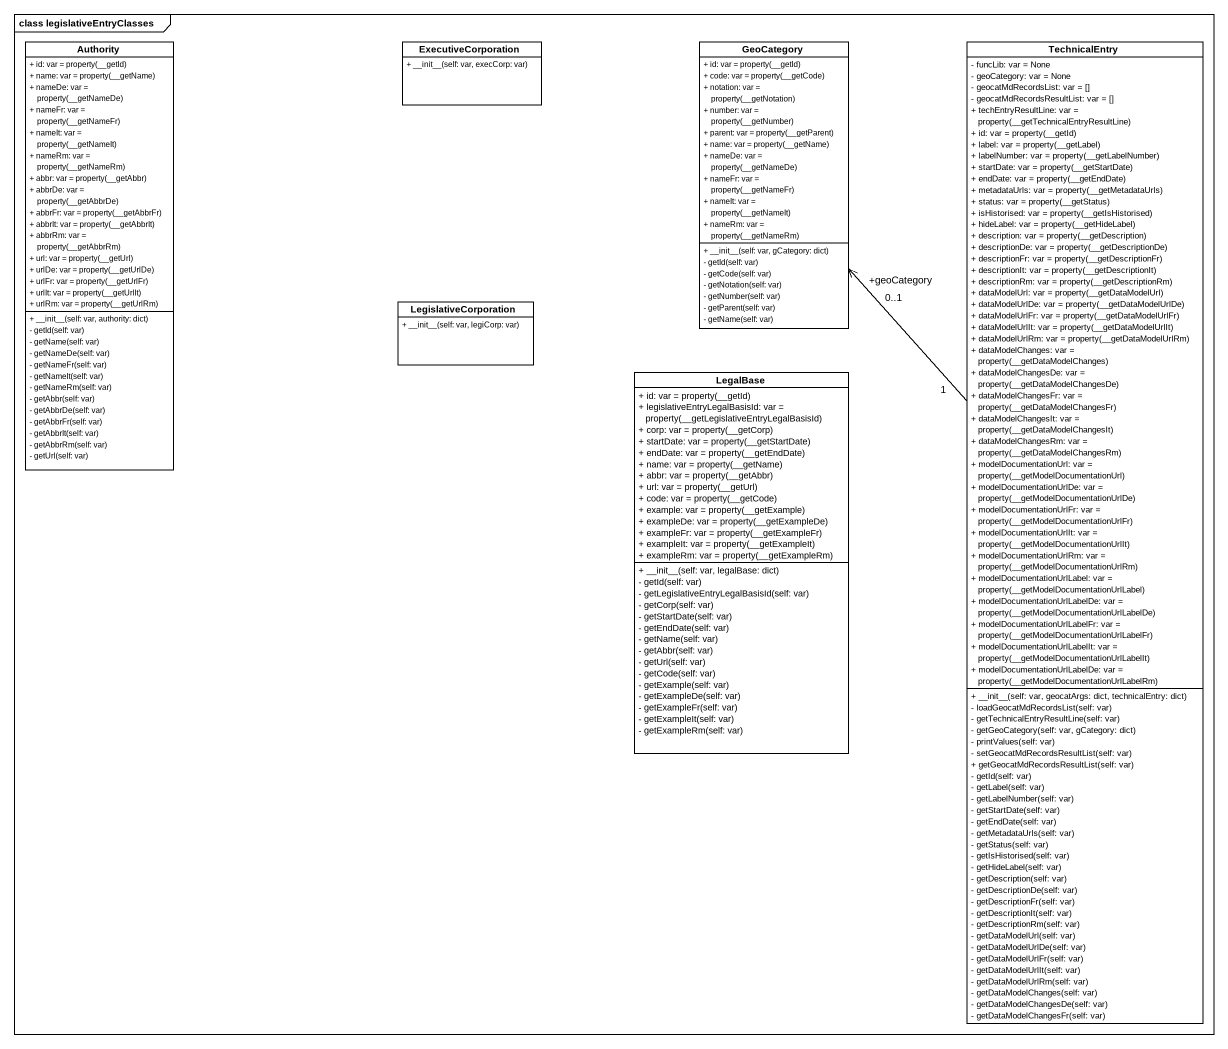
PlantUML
@startuml
mainframe class legislativeEntryClasses
hide circle
hide empty members
skinparam classAttributeIconSize 0
class Authority {
  {field} + id: var = property(__getId)
  {field} + name: var = property(__getName)
  {field} + nameDe: var = property(__getNameDe)
  {field} + nameFr: var = property(__getNameFr)
  {field} + nameIt: var = property(__getNameIt)
  {field} + nameRm: var = property(__getNameRm)
  {field} + abbr: var = property(__getAbbr)
  {field} + abbrDe: var = property(__getAbbrDe)
  {field} + abbrFr: var = property(__getAbbrFr)
  {field} + abbrIt: var = property(__getAbbrIt)
  {field} + abbrRm: var = property(__getAbbrRm)
  {field} + url: var = property(__getUrl)
  {field} + urlDe: var = property(__getUrlDe)
  {field} + urlFr: var = property(__getUrlFr)
  {field} + urlIt: var = property(__getUrlIt)
  {field} + urlRm: var = property(__getUrlRm)
  + ~__init~__(self: var, authority: dict)
  - getId(self: var)
  - getName(self: var)
  - getNameDe(self: var)
  - getNameFr(self: var)
  - getNameIt(self: var)
  - getNameRm(self: var)
  - getAbbr(self: var)
  - getAbbrDe(self: var)
  - getAbbrFr(self: var)
  - getAbbrIt(self: var)
  - getAbbrRm(self: var)
  - getUrl(self: var)
}
class ExecutiveCorporation {
  + ~__init~__(self: var, execCorp: var)
}
class GeoCategory {
  {field} + id: var = property(__getId)
  {field} + code: var = property(__getCode)
  {field} + notation: var = property(__getNotation)
  {field} + number: var = property(__getNumber)
  {field} + parent: var = property(__getParent)
  {field} + name: var = property(__getName)
  {field} + nameDe: var = property(__getNameDe)
  {field} + nameFr: var = property(__getNameFr)
  {field} + nameIt: var = property(__getNameIt)
  {field} + nameRm: var = property(__getNameRm)
  + ~__init~__(self: var, gCategory: dict)
  - getId(self: var)
  - getCode(self: var)
  - getNotation(self: var)
  - getNumber(self: var)
  - getParent(self: var)
  - getName(self: var)
}
class TechnicalEntry {
  - funcLib: var = None
  - geoCategory: var = None
  - geocatMdRecordsList: var = []
  - geocatMdRecordsResultList: var = []
  {field} + techEntryResultLine: var = property(__getTechnicalEntryResultLine)
  {field} + id: var = property(__getId)
  {field} + label: var = property(__getLabel)
  {field} + labelNumber: var = property(__getLabelNumber)
  {field} + startDate: var = property(__getStartDate)
  {field} + endDate: var = property(__getEndDate)
  {field} + metadataUrls: var = property(__getMetadataUrls)
  {field} + status: var = property(__getStatus)
  {field} + isHistorised: var = property(__getIsHistorised)
  {field} + hideLabel: var = property(__getHideLabel)
  {field} + description: var = property(__getDescription)
  {field} + descriptionDe: var = property(__getDescriptionDe)
  {field} + descriptionFr: var = property(__getDescriptionFr)
  {field} + descriptionIt: var = property(__getDescriptionIt)
  {field} + descriptionRm: var = property(__getDescriptionRm)
  {field} + dataModelUrl: var = property(__getDataModelUrl)
  {field} + dataModelUrlDe: var = property(__getDataModelUrlDe)
  {field} + dataModelUrlFr: var = property(__getDataModelUrlFr)
  {field} + dataModelUrlIt: var = property(__getDataModelUrlIt)
  {field} + dataModelUrlRm: var = property(__getDataModelUrlRm)
  {field} + dataModelChanges: var = property(__getDataModelChanges)
  {field} + dataModelChangesDe: var = property(__getDataModelChangesDe)
  {field} + dataModelChangesFr: var = property(__getDataModelChangesFr)
  {field} + dataModelChangesIt: var = property(__getDataModelChangesIt)
  {field} + dataModelChangesRm: var = property(__getDataModelChangesRm)
  {field} + modelDocumentationUrl: var = property(__getModelDocumentationUrl)
  {field} + modelDocumentationUrlDe: var = property(__getModelDocumentationUrlDe)
  {field} + modelDocumentationUrlFr: var = property(__getModelDocumentationUrlFr)
  {field} + modelDocumentationUrlIt: var = property(__getModelDocumentationUrlIt)
  {field} + modelDocumentationUrlRm: var = property(__getModelDocumentationUrlRm)
  {field} + modelDocumentationUrlLabel: var = property(__getModelDocumentationUrlLabel)
  {field} + modelDocumentationUrlLabelDe: var = property(__getModelDocumentationUrlLabelDe)
  {field} + modelDocumentationUrlLabelFr: var = property(__getModelDocumentationUrlLabelFr)
  {field} + modelDocumentationUrlLabelIt: var = property(__getModelDocumentationUrlLabelIt)
  {field} + modelDocumentationUrlLabelDe: var = property(__getModelDocumentationUrlLabelRm)
  + ~__init~__(self: var, geocatArgs: dict, technicalEntry: dict)
  - loadGeocatMdRecordsList(self: var)
  - getTechnicalEntryResultLine(self: var)
  - getGeoCategory(self: var, gCategory: dict)
  - printValues(self: var)
  - setGeocatMdRecordsResultList(self: var)
  + getGeocatMdRecordsResultList(self: var)
  - getId(self: var)
  - getLabel(self: var)
  - getLabelNumber(self: var)
  - getStartDate(self: var)
  - getEndDate(self: var)
  - getMetadataUrls(self: var)
  - getStatus(self: var)
  - getIsHistorised(self: var)
  - getHideLabel(self: var)
  - getDescription(self: var)
  - getDescriptionDe(self: var)
  - getDescriptionFr(self: var)
  - getDescriptionIt(self: var)
  - getDescriptionRm(self: var)
  - getDataModelUrl(self: var)
  - getDataModelUrlDe(self: var)
  - getDataModelUrlFr(self: var)
  - getDataModelUrlIt(self: var)
  - getDataModelUrlRm(self: var)
  - getDataModelChanges(self: var)
  - getDataModelChangesDe(self: var)
  - getDataModelChangesFr(self: var)
}
class LegislativeCorporation {
  + ~__init~__(self: var, legiCorp: var)
}
class LegalBase {
  {field} + id: var = property(__getId)
  {field} + legislativeEntryLegalBasisId: var = property(__getLegislativeEntryLegalBasisId)
  {field} + corp: var = property(__getCorp)
  {field} + startDate: var = property(__getStartDate)
  {field} + endDate: var = property(__getEndDate)
  {field} + name: var = property(__getName)
  {field} + abbr: var = property(__getAbbr)
  {field} + url: var = property(__getUrl)
  {field} + code: var = property(__getCode)
  {field} + example: var = property(__getExample)
  {field} + exampleDe: var = property(__getExampleDe)
  {field} + exampleFr: var = property(__getExampleFr)
  {field} + exampleIt: var = property(__getExampleIt)
  {field} + exampleRm: var = property(__getExampleRm)
  + ~__init~__(self: var, legalBase: dict)
  - getId(self: var)
  - getLegislativeEntryLegalBasisId(self: var)
  - getCorp(self: var)
  - getStartDate(self: var)
  - getEndDate(self: var)
  - getName(self: var)
  - getAbbr(self: var)
  - getUrl(self: var)
  - getCode(self: var)
  - getExample(self: var)
  - getExampleDe(self: var)
  - getExampleFr(self: var)
  - getExampleIt(self: var)
  - getExampleRm(self: var)
}
TechnicalEntry "1" -up-> "+geoCategory\n0..1" GeoCategory
@enduml
